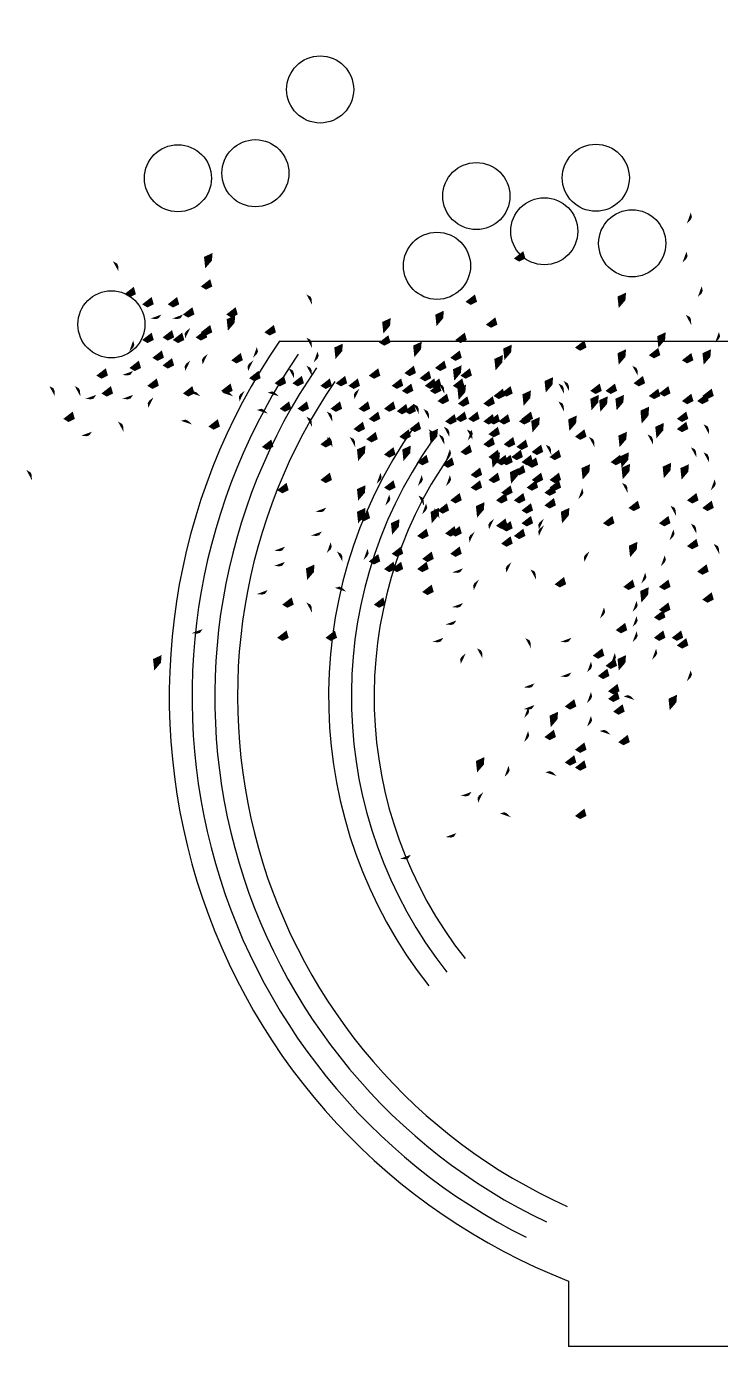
# Model space of a CAD drawing. Header units: millimetres. Extents: x 2133.42 to 2134.8, y 649.95 to 651.52.
# Drawn here: x 2134.0791 to 2134.2315, y 650.9025 to 651.1923 of the extents above; entities that cross this region are included whole.
import ezdxf

# ---------------------------------------------------------------- set-up
doc = ezdxf.new("R2010")
doc.units = ezdxf.units.MM
doc.linetypes.add('CONTINUA', pattern=[0])
for name, color, linetype in [('Hojas01', 64, 'Continuous'), ('Hojas02', 62, 'CONTINUA'), ('Tiesto', 32, 'Continuous'), ('Tronco', 46, 'Continuous')]:
    doc.layers.add(name, color=color, linetype=linetype)

msp = doc.modelspace()

# ---------------------------------------------------------------- linework, layer by layer
at = {"layer": 'Hojas01'}
for centre in [(2134.14358151939, 651.1784989722863), (2134.11234034191, 651.1590004166558), (2134.129355634806, 651.1601146209426), (2134.204134578431, 651.159109508474), (2134.177891056882, 651.1551007016519), (2134.192820664848, 651.1473682797883), (2134.212120878363, 651.144709892595), (2134.169243934584, 651.1397804024026), (2134.097724843285, 651.1269274124355)]:
    msp.add_circle(centre, 0.00736422481313063, dxfattribs=at)
at = {"layer": 'Hojas02'}
for points in [[(2134.224131405368, 651.1490700640775), (2134.22497924125, 651.1499068678997), (2134.224993862154, 651.151473107542), (2134.225243112555, 651.1504856385545)], [(2134.099285012618, 651.1385188287197), (2134.099225152325, 651.1397085694753), (2134.098066281623, 651.1407622957604), (2134.098969006995, 651.1402908006207)], [(2134.11994665529, 651.142596345883), (2134.118071903686, 651.1417388204718), (2134.119812755818, 651.1409263806474), (2134.118339200384, 651.1392104281308)], [(2134.187285884273, 651.1406936222115), (2134.186133158118, 651.1413848813961), (2134.18866916884, 651.1413848813961), (2134.188208052014, 651.1429979157426)], [(2134.223178270208, 651.1404960166965), (2134.224026106091, 651.1413328205188), (2134.224040726995, 651.1428990601607), (2134.224289977396, 651.1419115911735)], [(2134.10172946681, 651.1328689121708), (2134.100576740655, 651.1335601713554), (2134.103112751378, 651.1335601713554), (2134.102651634551, 651.1351732057017)], [(2134.118505260788, 651.134545647209), (2134.117352534633, 651.1352369063936), (2134.119888545355, 651.1352369063936), (2134.119427428529, 651.1368499407399)], [(2134.226514325655, 651.132874592231), (2134.227362161538, 651.1337113960533), (2134.227376782442, 651.1352776356955), (2134.227626032843, 651.1342901667081)], [(2134.105643840709, 651.1306332520849), (2134.104491114554, 651.1313245112697), (2134.107027125277, 651.1313245112697), (2134.10656600845, 651.132937545616)], [(2134.111235772034, 651.1306332520849), (2134.11008304588, 651.1313245112697), (2134.112619056602, 651.1313245112697), (2134.112157939776, 651.132937545616)], [(2134.141783591826, 651.1312530036223), (2134.141723731534, 651.1324427443781), (2134.140564860832, 651.1334964706632), (2134.141467586203, 651.1330249755233)], [(2134.176661225738, 651.1311921771323), (2134.175508499584, 651.1318834363169), (2134.178044510306, 651.1318834363169), (2134.17758339348, 651.1334964706632)], [(2134.21077390524, 651.1338912797655), (2134.208899153636, 651.1330337543545), (2134.210640005768, 651.1322213145299), (2134.209166450333, 651.1305053620135)], [(2134.106315078362, 651.1281972408528), (2134.107501273131, 651.1280876585108), (2134.108708791187, 651.1290852659145), (2134.10811396153, 651.1282585867493)], [(2134.111080864011, 651.1281972408528), (2134.11226705878, 651.1280876585108), (2134.113474576836, 651.1290852659145), (2134.112879747179, 651.1282585867493)], [(2134.114590886889, 651.1283976321029), (2134.113438160734, 651.1290888912874), (2134.115974171457, 651.1290888912874), (2134.11551305463, 651.130701925634)], [(2134.124097192113, 651.1283976321029), (2134.122944465959, 651.1290888912874), (2134.125480476681, 651.1290888912874), (2134.125019359855, 651.130701925634)], [(2134.124923467579, 651.1289169791862), (2134.123048715975, 651.1280594537752), (2134.124789568107, 651.1272470139506), (2134.123316012673, 651.1255310614342)], [(2134.170748325363, 651.1299257472599), (2134.168873573759, 651.1290682218487), (2134.170614425891, 651.1282557820243), (2134.169140870456, 651.1265398295077)], [(2134.225103247744, 651.1267817235546), (2134.225043387451, 651.1279714643103), (2134.223884516749, 651.1290251905955), (2134.224787242121, 651.1285536954556)], [(2134.11505437176, 651.1261480359979), (2134.114125561457, 651.1254021286702), (2134.113951171879, 651.1238455591529), (2134.113804000593, 651.1248533098046)], [(2134.118505260788, 651.1244852369789), (2134.117352534633, 651.1251764961635), (2134.119888545355, 651.1251764961635), (2134.119427428529, 651.1267895305098)], [(2134.132485034176, 651.1244852369789), (2134.131332308021, 651.1251764961635), (2134.133868318744, 651.1251764961635), (2134.133407201917, 651.1267895305098)], [(2134.159073696697, 651.1283051172757), (2134.157198945093, 651.1274475918647), (2134.158939797225, 651.1266351520401), (2134.157466241791, 651.1249191995237)], [(2134.181134803755, 651.1261619720171), (2134.1799820776, 651.1268532312017), (2134.182518088323, 651.1268532312017), (2134.182056971496, 651.1284662655482)], [(2134.101650818549, 651.1209661641269), (2134.102498654432, 651.1218029679492), (2134.102513275336, 651.1233692075914), (2134.102762525737, 651.1223817386042)], [(2134.105643840709, 651.1228085420441), (2134.104491114554, 651.1234998012287), (2134.107027125277, 651.1234998012287), (2134.10656600845, 651.125112835575)], [(2134.110117363799, 651.1233674269877), (2134.108964637644, 651.1240586861725), (2134.111500648366, 651.1240586861725), (2134.11103953154, 651.1256717205188)], [(2134.112354125344, 651.1228085420441), (2134.111201399189, 651.1234998012287), (2134.113737409912, 651.1234998012287), (2134.113276293085, 651.125112835575)], [(2134.117386852552, 651.1233674269877), (2134.116234126397, 651.1240586861725), (2134.11877013712, 651.1240586861725), (2134.118309020293, 651.1256717205188)], [(2134.141783591826, 651.1217515184394), (2134.141723731534, 651.1229412591952), (2134.140564860832, 651.1239949854803), (2134.141467586203, 651.1235234903404)], [(2134.157648725142, 651.1222496169967), (2134.156495998987, 651.1229408761815), (2134.15903200971, 651.1229408761815), (2134.158570892884, 651.1245539105278)], [(2134.165883892175, 651.1231189890361), (2134.164009140571, 651.1222614636251), (2134.165749992703, 651.1214490238006), (2134.164276437268, 651.1197330712841)], [(2134.174424464193, 651.1228085420441), (2134.173271738039, 651.1234998012287), (2134.175807748761, 651.1234998012287), (2134.175346631935, 651.125112835575)], [(2134.200706508469, 651.1211318070057), (2134.199553782315, 651.1218230661902), (2134.202089793037, 651.1218230661902), (2134.20162867621, 651.1234361005368)], [(2134.219483395403, 651.125186213648), (2134.217608643799, 651.124328688237), (2134.219349495932, 651.1235162484124), (2134.217875940497, 651.121800295896)], [(2134.230326921219, 651.1228715302693), (2134.231174757101, 651.1237083340916), (2134.231189378005, 651.1252745737336), (2134.231438628407, 651.1242871047464)], [(2134.107880602254, 651.11889614692), (2134.106727876099, 651.1195874061045), (2134.109263886821, 651.1195874061045), (2134.108802769995, 651.1212004404508)], [(2134.118866967323, 651.1204319776748), (2134.11793815702, 651.1196860703469), (2134.117763767442, 651.1181295008296), (2134.117616596156, 651.1191372514813)], [(2134.125215545423, 651.1183372619762), (2134.124062819268, 651.119028521161), (2134.126598829991, 651.119028521161), (2134.126137713164, 651.1206415555073)], [(2134.128815802241, 651.1195371495462), (2134.129663638123, 651.1203739533685), (2134.129678259028, 651.1219401930105), (2134.129927509429, 651.1209527240233)], [(2134.142159969103, 651.118584486527), (2134.143007804985, 651.1194212903492), (2134.143022425889, 651.1209875299912), (2134.14327167629, 651.120000061004)], [(2134.148563449535, 651.1226990633584), (2134.146688697931, 651.1218415379474), (2134.148429550063, 651.1210290981228), (2134.146955994629, 651.1193131456064)], [(2134.173306110884, 651.11889614692), (2134.172153384729, 651.1195874061045), (2134.174689395452, 651.1195874061045), (2134.174228278625, 651.1212004404508)], [(2134.183720092271, 651.1202018069405), (2134.181845340668, 651.1193442815293), (2134.1835861928, 651.1185318417049), (2134.182112637365, 651.1168158891883)], [(2134.185665854562, 651.1224707530841), (2134.183791102958, 651.1216132276729), (2134.18553195509, 651.1208007878486), (2134.184058399655, 651.1190848353319)], [(2134.21077390524, 651.1214554882135), (2134.208899153636, 651.1205979628025), (2134.210640005768, 651.119785522978), (2134.209166450333, 651.1180695704616)], [(2134.216923098329, 651.1194550719674), (2134.215770372174, 651.120146331152), (2134.218306382897, 651.120146331152), (2134.21784526607, 651.1217593654983)], [(2134.224192587082, 651.1183372619762), (2134.223039860927, 651.119028521161), (2134.22557587165, 651.119028521161), (2134.225114754823, 651.1206415555073)], [(2134.229437074907, 651.1214554882135), (2134.227562323303, 651.1205979628025), (2134.229303175435, 651.119785522978), (2134.227829620001, 651.1180695704616)], [(2134.095578386293, 651.1149837918995), (2134.094425660138, 651.1156750510843), (2134.09696167086, 651.1156750510843), (2134.096500554034, 651.1172880854306)], [(2134.102847875046, 651.116660526938), (2134.101695148891, 651.1173517861225), (2134.104231159613, 651.1173517861225), (2134.103770042787, 651.1189648204688)], [(2134.110117363799, 651.1172194118817), (2134.108964637644, 651.1179106710663), (2134.111500648366, 651.1179106710663), (2134.11103953154, 651.1195237054126)], [(2134.11505437176, 651.1190029630941), (2134.114125561457, 651.1182570557662), (2134.113951171879, 651.1167004862489), (2134.113804000593, 651.1177082369006)], [(2134.128875133664, 651.1190029630941), (2134.127946323361, 651.1182570557662), (2134.127771933783, 651.1167004862489), (2134.127624762497, 651.1177082369006)], [(2134.137869272854, 651.1150446183897), (2134.137809412561, 651.1162343591452), (2134.13665054186, 651.1172880854306), (2134.137553267231, 651.1168165902907)], [(2134.141783591826, 651.1156035434369), (2134.141723731534, 651.1167932841927), (2134.140564860832, 651.1178470104778), (2134.141467586203, 651.1173755153379)], [(2134.155411963597, 651.1149837918995), (2134.154259237443, 651.1156750510843), (2134.156795248165, 651.1156750510843), (2134.156334131339, 651.1172880854306)], [(2134.163240656468, 651.115542716947), (2134.162087930313, 651.1162339761315), (2134.164623941036, 651.1162339761315), (2134.16416282421, 651.1178470104778)], [(2134.169950941103, 651.116660526938), (2134.168798214949, 651.1173517861225), (2134.171334225671, 651.1173517861225), (2134.170873108845, 651.1189648204688)], [(2134.174639849943, 651.1179329009003), (2134.172765098339, 651.1170753754893), (2134.174505950471, 651.1162629356647), (2134.173032395036, 651.1145469831483)], [(2134.175542872429, 651.1149837918995), (2134.174390146275, 651.1156750510843), (2134.176926156997, 651.1156750510843), (2134.176465040171, 651.1172880854306)], [(2134.2133602359, 651.1156035434369), (2134.213300375608, 651.1167932841927), (2134.212141504906, 651.1178470104778), (2134.213044230278, 651.1173755153379)], [(2134.10011956251, 651.1158124611873), (2134.10130575728, 651.1157028788452), (2134.102513275336, 651.1167004862489), (2134.101918445679, 651.1158738070837)], [(2134.106762194018, 651.1127481719175), (2134.105609467863, 651.113439431102), (2134.108145478586, 651.113439431102), (2134.107684361759, 651.1150524654483)], [(2134.129129919321, 651.1144248668522), (2134.127977193167, 651.1151161260368), (2134.130513203889, 651.1151161260368), (2134.130052087063, 651.1167291603831)], [(2134.134721850647, 651.1133070568612), (2134.133569124493, 651.1139983160458), (2134.136105135215, 651.1139983160458), (2134.135644018389, 651.1156113503921)], [(2134.13863616962, 651.1133070568612), (2134.137483443465, 651.1139983160458), (2134.140019454187, 651.1139983160458), (2134.139558337361, 651.1156113503921)], [(2134.144787305063, 651.1127481719175), (2134.143634578909, 651.113439431102), (2134.146170589631, 651.113439431102), (2134.145709472805, 651.1150524654483)], [(2134.148142419918, 651.1133070568612), (2134.146989693763, 651.1139983160458), (2134.149525704485, 651.1139983160458), (2134.149064587659, 651.1156113503921)], [(2134.150938385581, 651.1127481719175), (2134.149785659426, 651.113439431102), (2134.152321670148, 651.113439431102), (2134.151860553322, 651.1150524654483)], [(2134.160444690805, 651.1127481719175), (2134.15929196465, 651.113439431102), (2134.161827975373, 651.113439431102), (2134.161366858546, 651.1150524654483)], [(2134.166595771323, 651.1144248668522), (2134.165443045168, 651.1151161260368), (2134.16797905589, 651.1151161260368), (2134.167517939064, 651.1167291603831)], [(2134.167714179558, 651.1127481719175), (2134.166561453404, 651.113439431102), (2134.169097464126, 651.113439431102), (2134.1686363473, 651.1150524654483)], [(2134.168832532868, 651.1127481719175), (2134.167679806713, 651.113439431102), (2134.170215817435, 651.113439431102), (2134.169754700609, 651.1150524654483)], [(2134.173865260076, 651.1127481719175), (2134.172712533921, 651.113439431102), (2134.175248544643, 651.113439431102), (2134.174787427817, 651.1150524654483)], [(2134.173865260076, 651.1127481719175), (2134.172712533921, 651.113439431102), (2134.175248544643, 651.113439431102), (2134.174787427817, 651.1150524654483)], [(2134.194746151816, 651.1153398768843), (2134.192871400212, 651.1144823514733), (2134.194612252345, 651.1136699116487), (2134.19313869691, 651.1119539591323)], [(2134.198261999351, 651.1122500733602), (2134.198202139058, 651.113439814116), (2134.197043268356, 651.1144935404011), (2134.197945993727, 651.1140220452612)], [(2134.213567928548, 651.1133070568612), (2134.212415202393, 651.1139983160458), (2134.214951213116, 651.1139983160458), (2134.214490096289, 651.1156113503921)], [(2134.085305184303, 651.1111322633692), (2134.08524532401, 651.112322004125), (2134.084086453308, 651.1133757304101), (2134.08498917868, 651.1129042352702)], [(2134.090897115629, 651.1111322633692), (2134.090837255336, 651.112322004125), (2134.089678384634, 651.1133757304101), (2134.090581110006, 651.1129042352702)], [(2134.092017721415, 651.1105727544254), (2134.093203916184, 651.1104631720837), (2134.09441143424, 651.1114607794873), (2134.093816604583, 651.1106341003219)], [(2134.096696739602, 651.111071436879), (2134.095544013448, 651.1117626960638), (2134.09808002417, 651.1117626960638), (2134.097618907344, 651.1133757304101)], [(2134.10011956251, 651.1105727544254), (2134.10130575728, 651.1104631720837), (2134.102513275336, 651.1114607794873), (2134.101918445679, 651.1106341003219)], [(2134.114590886889, 651.111071436879), (2134.113438160734, 651.1117626960638), (2134.115974171457, 651.1117626960638), (2134.11551305463, 651.1133757304101)], [(2134.117325100157, 651.1111258294547), (2134.116470504509, 651.1119557286047), (2134.114904307038, 651.1119371310488), (2134.115886268109, 651.1122072666049)], [(2134.122978783878, 651.1116303218228), (2134.121826057723, 651.1123215810073), (2134.124362068445, 651.1123215810073), (2134.123900951619, 651.1139346153536)], [(2134.124473806093, 651.1111258294547), (2134.123619210446, 651.1119557286047), (2134.122053012974, 651.1119371310488), (2134.123034974045, 651.1122072666049)], [(2134.126968808419, 651.1123342417516), (2134.126039998117, 651.1115883344237), (2134.125865608538, 651.1100317649066), (2134.125718437252, 651.1110395155581)], [(2134.134481917508, 651.1111258294547), (2134.13362732186, 651.1119557286047), (2134.132061124389, 651.1119371310488), (2134.13304308546, 651.1122072666049)], [(2134.152227466866, 651.112810593313), (2134.151298656563, 651.1120646859852), (2134.151124266985, 651.110508116468), (2134.150977095699, 651.1115158671196)], [(2134.16268145235, 651.1116303218228), (2134.161528726196, 651.1123215810073), (2134.164064736918, 651.1123215810073), (2134.163603620092, 651.1139346153536)], [(2134.168832532868, 651.1116303218228), (2134.167679806713, 651.1123215810073), (2134.170215817435, 651.1123215810073), (2134.169754700609, 651.1139346153536)], [(2134.170510145221, 651.1093947018408), (2134.169357419066, 651.1100859610253), (2134.171893429789, 651.1100859610253), (2134.171432312963, 651.1116989953716)], [(2134.170861601765, 651.111691148313), (2134.170801741472, 651.1128808890685), (2134.169642870771, 651.1139346153536), (2134.170545596142, 651.113463120214)], [(2134.170861601765, 651.111691148313), (2134.170801741472, 651.1128808890685), (2134.169642870771, 651.1139346153536), (2134.170545596142, 651.113463120214)], [(2134.175612758551, 651.1137192067965), (2134.173738006947, 651.1128616813853), (2134.175478859079, 651.112049241561), (2134.174005303645, 651.1103332890443)], [(2134.182812361182, 651.1105125118318), (2134.181659635028, 651.1112037710163), (2134.18419564575, 651.1112037710163), (2134.183734528924, 651.1128168053626)], [(2134.184489918609, 651.111071436879), (2134.183337192455, 651.1117626960638), (2134.185873203177, 651.1117626960638), (2134.185412086351, 651.1133757304101)], [(2134.189881718628, 651.1124226947884), (2134.188006967025, 651.1115651693774), (2134.189747819157, 651.1107527295528), (2134.188274263722, 651.1090367770364)], [(2134.197143646041, 651.111691148313), (2134.197083785748, 651.1128808890685), (2134.195924915046, 651.1139346153536), (2134.196827640418, 651.113463120214)], [(2134.20406167825, 651.1116303218228), (2134.202908952095, 651.1123215810073), (2134.205444962818, 651.1123215810073), (2134.204983845991, 651.1139346153536)], [(2134.204799247827, 651.1114503007566), (2134.202924496223, 651.1105927753454), (2134.204665348355, 651.109780335521), (2134.20319179292, 651.1080643830044)], [(2134.207416848031, 651.1116303218228), (2134.206264121876, 651.1123215810073), (2134.208800132598, 651.1123215810073), (2134.208339015772, 651.1139346153536)], [(2134.210312250136, 651.1114503007566), (2134.208437498532, 651.1105927753454), (2134.210178350665, 651.109780335521), (2134.20870479523, 651.1080643830044)], [(2134.216923098329, 651.1105125118318), (2134.215770372174, 651.1112037710163), (2134.218306382897, 651.1112037710163), (2134.21784526607, 651.1128168053626)], [(2134.219159859874, 651.111071436879), (2134.218007133719, 651.1117626960638), (2134.220543144442, 651.1117626960638), (2134.220082027615, 651.1133757304101)], [(2134.224192587082, 651.1093947018408), (2134.223039860927, 651.1100859610253), (2134.22557587165, 651.1100859610253), (2134.225114754823, 651.1116989953716)], [(2134.227547756863, 651.1093947018408), (2134.226395030708, 651.1100859610253), (2134.22893104143, 651.1100859610253), (2134.228469924604, 651.1116989953716)], [(2134.228666110172, 651.1105125118318), (2134.227513384018, 651.1112037710163), (2134.23004939474, 651.1112037710163), (2134.229588277914, 651.1128168053626)], [(2134.106952530664, 651.1109052271709), (2134.106023720361, 651.110159319843), (2134.105849330783, 651.1086027503256), (2134.105702159497, 651.1096105009774)], [(2134.132099052146, 651.1073150971702), (2134.131244456499, 651.1081449963201), (2134.129678259028, 651.1081263987642), (2134.130660220098, 651.1083965343203)], [(2134.135840203957, 651.1077179668023), (2134.134687477802, 651.1084092259871), (2134.137223488524, 651.1084092259871), (2134.136762371698, 651.1100222603334)], [(2134.139754577855, 651.1077179668023), (2134.138601851701, 651.1084092259871), (2134.141137862423, 651.1084092259871), (2134.140676745596, 651.1100222603334)], [(2134.147024066609, 651.1077179668023), (2134.145871340454, 651.1084092259871), (2134.148407351176, 651.1084092259871), (2134.14794623435, 651.1100222603334)], [(2134.153175147126, 651.1077179668023), (2134.152022420971, 651.1084092259871), (2134.154558431694, 651.1084092259871), (2134.154097314867, 651.1100222603334)], [(2134.158767078452, 651.1077179668023), (2134.157614352297, 651.1084092259871), (2134.16015036302, 651.1084092259871), (2134.159689246193, 651.1100222603334)], [(2134.161563044115, 651.107159041755), (2134.16041031796, 651.1078503009396), (2134.162946328682, 651.1078503009396), (2134.162485211856, 651.1094633352859)], [(2134.163240656468, 651.107159041755), (2134.162087930313, 651.1078503009396), (2134.164623941036, 651.1078503009396), (2134.16416282421, 651.1094633352859)], [(2134.16526967044, 651.107219868245), (2134.165209810147, 651.1084096090008), (2134.164050939445, 651.1094633352859), (2134.164953664816, 651.108991840146)], [(2134.167506431984, 651.106102058254), (2134.167446571691, 651.1072917990098), (2134.16628770099, 651.1083455252949), (2134.167190426361, 651.107874030155)], [(2134.174983668311, 651.1088357767933), (2134.173830942157, 651.1095270359781), (2134.176366952879, 651.1095270359781), (2134.175905836053, 651.1111400703244)], [(2134.180575599637, 651.1088357767933), (2134.179422873483, 651.1095270359781), (2134.181958884205, 651.1095270359781), (2134.181497767378, 651.1111400703244)], [(2134.197143646041, 651.1077787932925), (2134.197083785748, 651.108968534048), (2134.195924915046, 651.1100222603334), (2134.196827640418, 651.1095507651935)], [(2134.206745010117, 651.1111261426768), (2134.204870258513, 651.1102686172655), (2134.206611110645, 651.1094561774412), (2134.205137555211, 651.1077402249246)], [(2134.215825307372, 651.1088572366368), (2134.213950555768, 651.1079997112256), (2134.2156914079, 651.1071872714012), (2134.214217852465, 651.1054713188846)], [(2134.215825307372, 651.1085331186607), (2134.213950555768, 651.1076755932495), (2134.2156914079, 651.1068631534251), (2134.214217852465, 651.1051472009085)], [(2134.08830889754, 651.1054823468203), (2134.087156171385, 651.1061736060049), (2134.089692182107, 651.1061736060049), (2134.089231065281, 651.1077866403512)], [(2134.100403365927, 651.1033075132248), (2134.100343505634, 651.1044972539803), (2134.099184634932, 651.1055509802654), (2134.100087360304, 651.1050794851258)], [(2134.115418774912, 651.10493341957), (2134.114564179264, 651.1057633187202), (2134.112997981793, 651.1057447211642), (2134.113979942864, 651.1060148567201)], [(2134.120182818215, 651.1038056117818), (2134.11903009206, 651.1044968709666), (2134.121566102783, 651.1044968709666), (2134.121104985956, 651.1061099053129)], [(2134.141783591826, 651.1044253232158), (2134.141723731534, 651.1056150639713), (2134.140564860832, 651.1066687902564), (2134.141467586203, 651.1061972951168)], [(2134.146257114917, 651.1055431733105), (2134.146197254624, 651.106732914066), (2134.145038383922, 651.1077866403512), (2134.145941109294, 651.1073151452115)], [(2134.152056793816, 651.1032466867346), (2134.150904067662, 651.1039379459191), (2134.153440078384, 651.1039379459191), (2134.152978961558, 651.1055509802654)], [(2134.155411963597, 651.1054823468203), (2134.154259237443, 651.1061736060049), (2134.156795248165, 651.1061736060049), (2134.156334131339, 651.1077866403512)], [(2134.164359009777, 651.1032466867346), (2134.163206283623, 651.1039379459191), (2134.165742294345, 651.1039379459191), (2134.165281177519, 651.1055509802654)], [(2134.172187702648, 651.104923421773), (2134.171034976494, 651.1056146809576), (2134.173570987216, 651.1056146809576), (2134.17310987039, 651.1072277153039)], [(2134.174424464193, 651.1054823468203), (2134.173271738039, 651.1061736060049), (2134.175807748761, 651.1061736060049), (2134.175346631935, 651.1077866403512)], [(2134.177220429856, 651.1054823468203), (2134.176067703702, 651.1061736060049), (2134.178603714424, 651.1061736060049), (2134.178142597598, 651.1077866403512)], [(2134.180575599637, 651.104923421773), (2134.179422873483, 651.1056146809576), (2134.181958884205, 651.1056146809576), (2134.181497767378, 651.1072277153039)], [(2134.181693952946, 651.104923421773), (2134.180541226792, 651.1056146809576), (2134.183077237514, 651.1056146809576), (2134.182616120688, 651.1072277153039)], [(2134.183930769418, 651.104923421773), (2134.182778043263, 651.1056146809576), (2134.185314053986, 651.1056146809576), (2134.184852937159, 651.1072277153039)], [(2134.188404292508, 651.104923421773), (2134.187251566354, 651.1056146809576), (2134.189787577076, 651.1056146809576), (2134.18932646025, 651.1072277153039)], [(2134.188404292508, 651.104923421773), (2134.187251566354, 651.1056146809576), (2134.189787577076, 651.1056146809576), (2134.18932646025, 651.1072277153039)], [(2134.188963496626, 651.1054823468203), (2134.187810770471, 651.1061736060049), (2134.190346781194, 651.1061736060049), (2134.189885664367, 651.1077866403512)], [(2134.191827480918, 651.1065883305969), (2134.189952729314, 651.1057308051857), (2134.191693581447, 651.1049183653613), (2134.190220026012, 651.1032024128447)], [(2134.199934814639, 651.106912448573), (2134.198060063035, 651.1060549231618), (2134.199800915167, 651.1052424833374), (2134.198327359733, 651.1035265308208)], [(2134.223074178846, 651.1054823468203), (2134.221921452692, 651.1061736060049), (2134.224457463414, 651.1061736060049), (2134.223996346588, 651.1077866403512)], [(2134.223074178846, 651.1032466867346), (2134.221921452692, 651.1039379459191), (2134.224457463414, 651.1039379459191), (2134.223996346588, 651.1055509802654)], [(2134.091064586255, 651.1024750185024), (2134.092250781025, 651.1023654361604), (2134.093458299081, 651.1033630435641), (2134.092863469424, 651.1025363643987)], [(2134.154852759479, 651.1010110667526), (2134.153700033325, 651.1017023259371), (2134.156236044047, 651.1017023259371), (2134.155774927221, 651.1033153602834)], [(2134.162122248232, 651.1015699516961), (2134.160969522078, 651.1022612108809), (2134.1635055328, 651.1022612108809), (2134.163044415974, 651.1038742452272)], [(2134.16862484022, 651.1016307781863), (2134.168564979927, 651.102820518942), (2134.167406109225, 651.1038742452272), (2134.168308834597, 651.1034027500873)], [(2134.169451132194, 651.1039952664771), (2134.167576380591, 651.1031377410659), (2134.169317232722, 651.1023253012415), (2134.167843677288, 651.1006093487249)], [(2134.170861601765, 651.1005129681953), (2134.170801741472, 651.1017027089508), (2134.169642870771, 651.1027564352362), (2134.170545596142, 651.1022849400963)], [(2134.171980010001, 651.1021897032335), (2134.171920149708, 651.1033794439893), (2134.170761279006, 651.1044331702744), (2134.171664004378, 651.1039616751345)], [(2134.177012737209, 651.1016307781863), (2134.176952876916, 651.102820518942), (2134.175794006214, 651.1038742452272), (2134.176696731586, 651.1034027500873)], [(2134.175997008761, 651.101436351661), (2134.176844844644, 651.1022731554835), (2134.176859465548, 651.1038393951255), (2134.17710871595, 651.1028519261383)], [(2134.181693952946, 651.1021288767436), (2134.180541226792, 651.1028201359281), (2134.183077237514, 651.1028201359281), (2134.182616120688, 651.1044331702744)], [(2134.200706508469, 651.1015699516961), (2134.199553782315, 651.1022612108809), (2134.202089793037, 651.1022612108809), (2134.20162867621, 651.1038742452272)], [(2134.210960874183, 651.1033470305249), (2134.20908612258, 651.1024895051137), (2134.210826974712, 651.1016770652893), (2134.209353419277, 651.0999611127727)], [(2134.216715350755, 651.1005129681953), (2134.216655490462, 651.1017027089508), (2134.21549661976, 651.1027564352362), (2134.216399345132, 651.1022849400963)], [(2134.219068207904, 651.1052918185887), (2134.2171934563, 651.1044342931777), (2134.218934308432, 651.1036218533532), (2134.217460752998, 651.1019059008368)], [(2134.229017566716, 651.1027485881773), (2134.228957706423, 651.103938328933), (2134.227798835722, 651.1049920552182), (2134.228701561093, 651.1045205600783)], [(2134.131925884984, 651.0993343317141), (2134.130773158829, 651.1000255908987), (2134.133309169552, 651.1000255908987), (2134.132848052726, 651.1016386252452)], [(2134.144787305063, 651.0998932166578), (2134.143634578909, 651.1005844758424), (2134.146170589631, 651.1005844758424), (2134.145709472805, 651.1021975101887)], [(2134.146257114917, 651.0999540431478), (2134.146197254624, 651.1011437839036), (2134.145038383922, 651.1021975101887), (2134.145941109294, 651.1017260150488)], [(2134.151289842125, 651.0999540431478), (2134.151229981832, 651.1011437839036), (2134.15007111113, 651.1021975101887), (2134.150973836502, 651.1017260150488)], [(2134.15354031675, 651.1003146305443), (2134.151665565146, 651.0994571051331), (2134.153406417278, 651.0986446653087), (2134.151932861844, 651.0969287127921)], [(2134.158767078452, 651.0976575966758), (2134.157614352297, 651.0983488558604), (2134.16015036302, 651.0983488558604), (2134.159689246193, 651.0999618902067)], [(2134.163493941327, 651.1003146305443), (2134.161619189724, 651.0994571051331), (2134.163360041856, 651.0986446653087), (2134.161886486421, 651.0969287127921)], [(2134.175542872429, 651.0982164816194), (2134.174390146275, 651.098907740804), (2134.176926156997, 651.098907740804), (2134.176465040171, 651.1005207751505)], [(2134.180575599637, 651.0998932166578), (2134.179422873483, 651.1005844758424), (2134.181958884205, 651.1005844758424), (2134.181497767378, 651.1021975101887)], [(2134.185049122727, 651.0998932166578), (2134.183896396573, 651.1005844758424), (2134.186432407295, 651.1005844758424), (2134.185971290469, 651.1021975101887)], [(2134.18784508839, 651.0993343317141), (2134.186692362236, 651.1000255908987), (2134.189228372958, 651.1000255908987), (2134.188767256132, 651.1016386252452)], [(2134.191200258171, 651.0982164816194), (2134.190047532016, 651.098907740804), (2134.192583542739, 651.098907740804), (2134.192122425912, 651.1005207751505)], [(2134.194347680378, 651.0982773081096), (2134.194287820085, 651.0994670488651), (2134.193128949383, 651.1005207751505), (2134.194031674755, 651.1000492800106)], [(2134.203853930676, 651.0999540431478), (2134.203794070383, 651.1011437839036), (2134.202635199681, 651.1021975101887), (2134.203537925053, 651.1017260150488)], [(2134.226221655979, 651.0977184231658), (2134.226161795686, 651.0989081639216), (2134.225002924985, 651.0999618902067), (2134.225905650357, 651.0994903950668)], [(2134.166036567205, 651.0959808616374), (2134.16488384105, 651.096672120822), (2134.167419851773, 651.096672120822), (2134.166958734946, 651.0982851551682)], [(2134.17162849853, 651.0954219365899), (2134.170475772376, 651.0961131957747), (2134.173011783098, 651.0961131957747), (2134.172550666272, 651.097726230121)], [(2134.171231223112, 651.0971493079187), (2134.172079058995, 651.0979861117412), (2134.172093679899, 651.0995523513832), (2134.172342930301, 651.098564882396)], [(2134.181693952946, 651.0970986716284), (2134.180541226792, 651.097789930813), (2134.183077237514, 651.097789930813), (2134.182616120688, 651.0994029651592)], [(2134.18307152315, 651.0988091783413), (2134.181196771547, 651.0979516529301), (2134.182937623679, 651.0971392131057), (2134.181464068244, 651.0954232605891)], [(2134.1833715653, 651.0959808616374), (2134.182218839145, 651.096672120822), (2134.184754849868, 651.096672120822), (2134.184293733041, 651.0982851551682)], [(2134.184489918609, 651.0959808616374), (2134.183337192455, 651.096672120822), (2134.185873203177, 651.096672120822), (2134.185412086351, 651.0982851551682)], [(2134.186726735081, 651.0970986716284), (2134.185574008926, 651.097789930813), (2134.188110019649, 651.097789930813), (2134.187648902822, 651.0994029651592)], [(2134.188963496626, 651.0959808616374), (2134.187810770471, 651.096672120822), (2134.190346781194, 651.096672120822), (2134.189885664367, 651.0982851551682)], [(2134.190081849935, 651.0954219365899), (2134.188929123781, 651.0961131957747), (2134.191465134503, 651.0961131957747), (2134.191004017677, 651.097726230121)], [(2134.195114577143, 651.0970986716284), (2134.193961850989, 651.097789930813), (2134.196497861711, 651.097789930813), (2134.196036744885, 651.0994029651592)], [(2134.195114577143, 651.0970986716284), (2134.193961850989, 651.097789930813), (2134.196497861711, 651.097789930813), (2134.196036744885, 651.0994029651592)], [(2134.20853520134, 651.0959808616374), (2134.207382475186, 651.096672120822), (2134.209918485908, 651.096672120822), (2134.209457369082, 651.0982851551682)], [(2134.211387570614, 651.0988353013036), (2134.20951281901, 651.0979777758926), (2134.211253671142, 651.097165336068), (2134.209780115707, 651.0954493835516)], [(2134.229017566716, 651.0966006131748), (2134.228957706423, 651.0977903539306), (2134.227798835722, 651.0988440802157), (2134.228701561093, 651.0983725850758)], [(2134.080272457095, 651.0926882180506), (2134.080212596802, 651.0938779588064), (2134.0790537261, 651.0949316850915), (2134.079956451472, 651.0944601899516)], [(2134.144787305063, 651.0920685066169), (2134.143634578909, 651.0927597658015), (2134.146170589631, 651.0927597658015), (2134.145709472805, 651.094372800148)], [(2134.155980731006, 651.0919096011571), (2134.156828566889, 651.0927464049794), (2134.156843187793, 651.0943126446216), (2134.157092438194, 651.0933251756342)], [(2134.165035707262, 651.0914332495956), (2134.165883543144, 651.0922700534179), (2134.165898164048, 651.0938362930601), (2134.166147414449, 651.0928488240727)], [(2134.171231223112, 651.0914332495956), (2134.172079058995, 651.0922700534179), (2134.172093679899, 651.0938362930601), (2134.172342930301, 651.0928488240727)], [(2134.177779633974, 651.0931863166079), (2134.17662690782, 651.0938775757927), (2134.179162918542, 651.0938775757927), (2134.178701801716, 651.095490610139)], [(2134.181693952946, 651.0920685066169), (2134.180541226792, 651.0927597658015), (2134.183077237514, 651.0927597658015), (2134.182616120688, 651.094372800148)], [(2134.187133923284, 651.0953402898613), (2134.18525917168, 651.09448276445), (2134.187000023812, 651.0936703246257), (2134.185526468377, 651.0919543721091)], [(2134.187285884273, 651.0937452416554), (2134.186133158118, 651.09443650084), (2134.18866916884, 651.09443650084), (2134.188208052014, 651.0960495351862)], [(2134.191200258171, 651.0920685066169), (2134.190047532016, 651.0927597658015), (2134.192583542739, 651.0927597658015), (2134.192122425912, 651.094372800148)], [(2134.195114577143, 651.0920685066169), (2134.193961850989, 651.0927597658015), (2134.196497861711, 651.0927597658015), (2134.196036744885, 651.094372800148)], [(2134.202853485537, 651.0962161543252), (2134.200978733933, 651.095358628914), (2134.202719586065, 651.0945461890897), (2134.201246030631, 651.092830236573)], [(2134.211654867311, 651.0963069089626), (2134.209780115707, 651.0954493835516), (2134.21152096784, 651.094636943727), (2134.210047412404, 651.0929209912106)], [(2134.220689685633, 651.0965402723014), (2134.21881493403, 651.0956827468901), (2134.220555786162, 651.0948703070658), (2134.219082230727, 651.0931543545491)], [(2134.22458126514, 651.0962161543252), (2134.222706513536, 651.095358628914), (2134.224447365668, 651.0945461890897), (2134.222973810233, 651.092830236573)], [(2134.135280999839, 651.0898328465312), (2134.134128273684, 651.0905241057158), (2134.136664284407, 651.0905241057158), (2134.13620316758, 651.092137140062)], [(2134.15354031675, 651.0916095644268), (2134.151665565146, 651.0907520390156), (2134.153406417278, 651.0899395991912), (2134.151932861844, 651.0882236466746)], [(2134.158767078452, 651.0903917715787), (2134.157614352297, 651.0910830307632), (2134.16015036302, 651.0910830307632), (2134.159689246193, 651.0926960651095)], [(2134.177779633974, 651.0903917715787), (2134.17662690782, 651.0910830307632), (2134.179162918542, 651.0910830307632), (2134.178701801716, 651.0926960651095)], [(2134.184489918609, 651.0892739615874), (2134.183337192455, 651.0899652207722), (2134.185873203177, 651.0899652207722), (2134.185412086351, 651.0915782551185)], [(2134.190081849935, 651.0903917715787), (2134.188929123781, 651.0910830307632), (2134.191465134503, 651.0910830307632), (2134.191004017677, 651.0926960651095)], [(2134.190081849935, 651.0903917715787), (2134.188929123781, 651.0910830307632), (2134.191465134503, 651.0910830307632), (2134.191004017677, 651.0926960651095)], [(2134.193996223834, 651.0892739615874), (2134.192843497679, 651.0899652207722), (2134.195379508402, 651.0899652207722), (2134.194918391575, 651.0915782551185)], [(2134.195114577143, 651.0903917715787), (2134.193961850989, 651.0910830307632), (2134.196497861711, 651.0910830307632), (2134.196036744885, 651.0926960651095)], [(2134.200302532049, 651.088575220434), (2134.201150367931, 651.0894120242563), (2134.201164988836, 651.0909782638985), (2134.201414239237, 651.0899907949113)], [(2134.211123419429, 651.0898936730214), (2134.211063559136, 651.0910834137769), (2134.209904688435, 651.092137140062), (2134.210807413806, 651.0916656449224)], [(2134.22937378606, 651.0904805865764), (2134.230221621942, 651.0913173903987), (2134.230236242846, 651.0928836300407), (2134.230485493247, 651.0918961610535)], [(2134.157887056251, 651.0871462058533), (2134.158734892134, 651.0879830096756), (2134.158749513038, 651.0895492493178), (2134.158998763439, 651.0885617803303)], [(2134.166388078675, 651.0870991279919), (2134.166328218382, 651.0882888687477), (2134.165169347681, 651.0893425950328), (2134.166072073052, 651.0888710998929)], [(2134.173306110884, 651.0875972265492), (2134.172153384729, 651.0882884857338), (2134.174689395452, 651.0882884857338), (2134.174228278625, 651.08990152008)], [(2134.1833715653, 651.0875972265492), (2134.182218839145, 651.0882884857338), (2134.184754849868, 651.0882884857338), (2134.184293733041, 651.08990152008)], [(2134.187285884273, 651.0875972265492), (2134.186133158118, 651.0882884857338), (2134.18866916884, 651.0882884857338), (2134.188208052014, 651.08990152008)], [(2134.193996223834, 651.0864794165582), (2134.192843497679, 651.0871706757428), (2134.195379508402, 651.0871706757428), (2134.194918391575, 651.088783710089)], [(2134.212449575239, 651.0859204915107), (2134.211296849084, 651.0866117506955), (2134.213832859807, 651.0866117506955), (2134.21337174298, 651.0882247850418)], [(2134.225310995318, 651.0875972265492), (2134.224158269163, 651.0882884857338), (2134.226694279886, 651.0882884857338), (2134.226233163059, 651.08990152008)], [(2134.228666110172, 651.0859204915107), (2134.227513384018, 651.0866117506955), (2134.23004939474, 651.0866117506955), (2134.229588277914, 651.0882247850418)], [(2134.142535038308, 651.0858031950945), (2134.143721233077, 651.0856936127525), (2134.144928751134, 651.0866912201561), (2134.144333921477, 651.0858645409908)], [(2134.15354031675, 651.0866352237438), (2134.151665565146, 651.0857776983325), (2134.153406417278, 651.0849652585082), (2134.151932861844, 651.0832493059916)], [(2134.153175147126, 651.083684831425), (2134.152022420971, 651.0843760906096), (2134.154558431694, 651.0843760906096), (2134.154097314867, 651.0859891249561)], [(2134.165988897347, 651.0852408798146), (2134.16683673323, 651.0860776836371), (2134.166851354134, 651.0876439232791), (2134.167100604535, 651.0866564542919)], [(2134.169714997884, 651.0866352237438), (2134.167840246279, 651.0857776983325), (2134.169581098412, 651.0849652585082), (2134.168107542977, 651.0832493059916)], [(2134.169743193529, 651.0843045829624), (2134.169683333237, 651.0854943237182), (2134.168524462535, 651.0865480500033), (2134.169427187906, 651.0860765548634)], [(2134.170510145221, 651.0853615664635), (2134.169357419066, 651.086052825648), (2134.171893429789, 651.086052825648), (2134.171432312963, 651.0876658599943)], [(2134.179668677387, 651.0878787988886), (2134.177793925784, 651.0870212734774), (2134.179534777916, 651.086208833653), (2134.178061222481, 651.0844928811364)], [(2134.188963496626, 651.0853615664635), (2134.187810770471, 651.086052825648), (2134.190346781194, 651.086052825648), (2134.189885664367, 651.0876658599943)], [(2134.198331847055, 651.0866352237438), (2134.196457095451, 651.0857776983325), (2134.198197947583, 651.0849652585082), (2134.196724392148, 651.0832493059916)], [(2134.221748077963, 651.0848635080099), (2134.22168821767, 651.0860532487654), (2134.220529346969, 651.0871069750508), (2134.22143207234, 651.0866354799109)], [(2134.161005562646, 651.0841480734541), (2134.159130811043, 651.0832905480429), (2134.160871663174, 651.0824781082185), (2134.15939810774, 651.0807621557019)], [(2134.172187702648, 651.080331401452), (2134.171034976494, 651.0810226606366), (2134.173570987216, 651.0810226606366), (2134.17310987039, 651.0826356949829)], [(2134.173306110884, 651.080331401452), (2134.172153384729, 651.0810226606366), (2134.174689395452, 651.0810226606366), (2134.174228278625, 651.0826356949829)], [(2134.181775315919, 651.084230341801), (2134.180846505617, 651.0834844344733), (2134.180672116038, 651.081927864956), (2134.180524944752, 651.0829356156075)], [(2134.1833715653, 651.0820081364902), (2134.182218839145, 651.082699395675), (2134.184754849868, 651.082699395675), (2134.184293733041, 651.0843124300213)], [(2134.184489918609, 651.081449211443), (2134.183337192455, 651.0821404706276), (2134.185873203177, 651.0821404706276), (2134.185412086351, 651.0837535049739)], [(2134.188963496626, 651.082567021434), (2134.187810770471, 651.0832582806186), (2134.190346781194, 651.0832582806186), (2134.189885664367, 651.0848713149649)], [(2134.192736617419, 651.084230341801), (2134.191807807116, 651.0834844344733), (2134.191633417538, 651.081927864956), (2134.191486246252, 651.0829356156075)], [(2134.192736617419, 651.0828013272203), (2134.191807807116, 651.0820554198924), (2134.191633417538, 651.0804988503751), (2134.191486246252, 651.0815066010268)], [(2134.206857643913, 651.082567021434), (2134.205704917758, 651.0832582806186), (2134.208240928481, 651.0832582806186), (2134.207779811654, 651.0848713149649)], [(2134.219159859874, 651.082567021434), (2134.218007133719, 651.0832582806186), (2134.220543144442, 651.0832582806186), (2134.220082027615, 651.0848713149649)], [(2134.226221655979, 651.0809511128857), (2134.226161795686, 651.0821408536415), (2134.225002924985, 651.0831945799266), (2134.225905650357, 651.0827230847867)], [(2134.141581903149, 651.0805634883327), (2134.142768097919, 651.0804539059909), (2134.143975615974, 651.0814515133945), (2134.143380786317, 651.0806248342292)], [(2134.166036567205, 651.0797724764045), (2134.16488384105, 651.0804637355893), (2134.167419851773, 651.0804637355893), (2134.166958734946, 651.0820767699356)], [(2134.177486125313, 651.0813723126394), (2134.17655731501, 651.0806264053117), (2134.176382925431, 651.0790698357944), (2134.176235754146, 651.0800775864461)], [(2134.184489918609, 651.0780957413663), (2134.183337192455, 651.0787870005508), (2134.185873203177, 651.0787870005508), (2134.185412086351, 651.0804000348971)], [(2134.187285884273, 651.0797724764045), (2134.186133158118, 651.0804637355893), (2134.18866916884, 651.0804637355893), (2134.188208052014, 651.0820767699356)], [(2134.220318809804, 651.0795248214915), (2134.221166645686, 651.0803616253138), (2134.221181266591, 651.081927864956), (2134.221430516992, 651.0809403959686)], [(2134.225310995318, 651.0775368564225), (2134.224158269163, 651.0782281156071), (2134.226694279886, 651.0782281156071), (2134.226233163059, 651.0798411499536)], [(2134.133480062053, 651.0772291477133), (2134.134666256823, 651.0771195653715), (2134.135873774879, 651.0781171727751), (2134.135278945221, 651.0772904936098)], [(2134.145019429507, 651.0766667923299), (2134.145867265389, 651.0775035961524), (2134.145881886293, 651.0790698357944), (2134.146131136694, 651.0780823668072)], [(2134.148493931388, 651.0748031378832), (2134.148434071095, 651.075992878639), (2134.147275200394, 651.0770466049241), (2134.148177925765, 651.0765751097842)], [(2134.153121270602, 651.0752377777492), (2134.153969106485, 651.0760745815714), (2134.153983727389, 651.0776408212137), (2134.15423297779, 651.0766533522262)], [(2134.155411963597, 651.0741833863458), (2134.154259237443, 651.0748746455304), (2134.156795248165, 651.0748746455304), (2134.156334131339, 651.0764876798767)], [(2134.160444690805, 651.0758601213843), (2134.15929196465, 651.0765513805688), (2134.161827975373, 651.0765513805688), (2134.161366858546, 651.0781644149151)], [(2134.16715497544, 651.074742311393), (2134.166002249286, 651.0754335705778), (2134.168538260008, 651.0754335705778), (2134.168077143182, 651.0770466049241)], [(2134.173306110884, 651.0758601213843), (2134.172153384729, 651.0765513805688), (2134.174689395452, 651.0765513805688), (2134.174228278625, 651.0781644149151)], [(2134.202744728834, 651.077085268897), (2134.201815918531, 651.0763393615694), (2134.201641528952, 651.074782792052), (2134.201494357666, 651.0757905427038)], [(2134.213262338847, 651.0791737327711), (2134.211387587244, 651.0783162073601), (2134.213128439376, 651.0775037675355), (2134.211654883941, 651.0757878150191)], [(2134.231254383188, 651.076479832818), (2134.231194522895, 651.0776695735735), (2134.230035652193, 651.0787232998589), (2134.230938377565, 651.078251804719)], [(2134.133480062053, 651.0738947669904), (2134.134666256823, 651.0737851846484), (2134.135873774879, 651.074782792052), (2134.135278945221, 651.0739561128867)], [(2134.142342392979, 651.0741994321918), (2134.140467641375, 651.0733419067808), (2134.142208493507, 651.0725294669562), (2134.140734938073, 651.0708135144398)], [(2134.158767078452, 651.0725066513073), (2134.157614352297, 651.0731979104921), (2134.16015036302, 651.0731979104921), (2134.159689246193, 651.0748109448384)], [(2134.160444690805, 651.0725066513073), (2134.15929196465, 651.0731979104921), (2134.161827975373, 651.0731979104921), (2134.161366858546, 651.0748109448384)], [(2134.166036567205, 651.0725066513073), (2134.16488384105, 651.0731979104921), (2134.167419851773, 651.0731979104921), (2134.166958734946, 651.0748109448384)], [(2134.185587911483, 651.0747035912971), (2134.18465910118, 651.0739576839692), (2134.184484711601, 651.0724011144518), (2134.184337540315, 651.0734088651036)], [(2134.218412484559, 651.0738087631685), (2134.219260320442, 651.0746455669907), (2134.219274941346, 651.0762118066327), (2134.219524191747, 651.0752243376455)], [(2134.227547756863, 651.0719477663638), (2134.226395030708, 651.0726390255484), (2134.22893104143, 651.0726390255484), (2134.228469924604, 651.0742520598947)], [(2134.172559482404, 651.0724657524095), (2134.173745677173, 651.0723561700677), (2134.17495319523, 651.0733537774713), (2134.174358365573, 651.072527098306)], [(2134.178439260472, 651.0708928991162), (2134.177510450169, 651.0701469917883), (2134.177336060591, 651.068590422271), (2134.177188889305, 651.0695981729227)], [(2134.190992510597, 651.070890742759), (2134.190932650305, 651.0720804835148), (2134.189773779603, 651.0731342098), (2134.190676504974, 651.07266271466)], [(2134.196232985379, 651.0691531812306), (2134.195080259224, 651.0698444404152), (2134.197616269947, 651.0698444404152), (2134.197155153121, 651.0714574747617)], [(2134.211331167003, 651.0685942962871), (2134.210178440848, 651.0692855554717), (2134.212714451571, 651.0692855554717), (2134.212253334744, 651.070898589818)], [(2134.214123293953, 651.0699980709876), (2134.214971129836, 651.0708348748099), (2134.21498575074, 651.0724011144518), (2134.215235001141, 651.0714136454646)], [(2134.219159859874, 651.0685942962871), (2134.218007133719, 651.0692855554717), (2134.220543144442, 651.0692855554717), (2134.220082027615, 651.070898589818)], [(2134.129667411564, 651.0677023972094), (2134.130853606333, 651.0675928148676), (2134.132061124389, 651.068590422271), (2134.131466294732, 651.0677637431058)], [(2134.149255869497, 651.0682554321347), (2134.14840127385, 651.0690853312849), (2134.146835076378, 651.069066733729), (2134.147817037449, 651.0693368692848)], [(2134.16715497544, 651.0674764862958), (2134.166002249286, 651.0681677454807), (2134.168538260008, 651.0681677454807), (2134.168077143182, 651.0697807798269)], [(2134.215750772455, 651.0692250915088), (2134.213876020851, 651.0683675660978), (2134.215616872983, 651.0675551262732), (2134.214143317548, 651.0658391737568)], [(2134.228666110172, 651.0657997512576), (2134.227513384018, 651.0664910104422), (2134.23004939474, 651.0664910104422), (2134.229588277914, 651.0681040447885)], [(2134.136399408074, 651.0646819412666), (2134.13524668192, 651.0653732004512), (2134.137782692642, 651.0653732004512), (2134.137321575816, 651.0669862347975)], [(2134.141783591826, 651.0636249176619), (2134.141723731534, 651.0648146584176), (2134.140564860832, 651.0658683847028), (2134.141467586203, 651.0653968895629)], [(2134.156530316906, 651.0646819412666), (2134.155377590752, 651.0653732004512), (2134.157913601474, 651.0653732004512), (2134.157452484648, 651.0669862347975)], [(2134.172559482404, 651.0648443680477), (2134.173745677173, 651.0647347857059), (2134.17495319523, 651.0657323931096), (2134.174358365573, 651.0649057139442)], [(2134.212216968709, 651.0638057012065), (2134.213064804591, 651.0646425050288), (2134.213079425495, 651.066208744671), (2134.213328675896, 651.0652212756838)], [(2134.219159859874, 651.0635640911719), (2134.218007133719, 651.0642553503565), (2134.220543144442, 651.0642553503565), (2134.220082027615, 651.0658683847028)], [(2134.171129752202, 651.0610336758668), (2134.172315946972, 651.060924093525), (2134.173523465028, 651.0619217009287), (2134.17292863537, 651.0610950217633)], [(2134.205068317698, 651.0623766866258), (2134.20591615358, 651.0632134904481), (2134.205930774485, 651.0647797300901), (2134.206180024886, 651.0637922611029)], [(2134.212216968709, 651.0604713204834), (2134.213064804591, 651.0613081243059), (2134.213079425495, 651.0628743639479), (2134.213328675896, 651.0618868949607)], [(2134.218041451638, 651.0618873561334), (2134.216888725484, 651.062578615318), (2134.219424736206, 651.062578615318), (2134.21896361938, 651.0641916496645)], [(2134.115370054617, 651.0591283097247), (2134.116556249386, 651.0590187273829), (2134.117763767442, 651.0600163347863), (2134.117168937785, 651.0591896556211)], [(2134.135280999839, 651.0574161161694), (2134.134128273684, 651.058107375354), (2134.136664284407, 651.058107375354), (2134.13620316758, 651.0597204097003)], [(2134.145905658373, 651.0574161161694), (2134.144752932218, 651.058107375354), (2134.147288942941, 651.058107375354), (2134.146827826114, 651.0597204097003)], [(2134.209653609576, 651.0590928111039), (2134.208500883421, 651.0597840702887), (2134.211036894143, 651.0597840702887), (2134.210575777317, 651.061397104635)], [(2134.212216968709, 651.0571369798643), (2134.213064804591, 651.0579737836865), (2134.213079425495, 651.0595400233285), (2134.213328675896, 651.0585525543413)], [(2134.218041451638, 651.0574161161694), (2134.216888725484, 651.058107375354), (2134.219424736206, 651.058107375354), (2134.21896361938, 651.0597204097003)], [(2134.221955825537, 651.0574161161694), (2134.220803099382, 651.058107375354), (2134.223339110104, 651.058107375354), (2134.222877993278, 651.0597204097003)], [(2134.168270236872, 651.057222983686), (2134.169456431641, 651.0571134013442), (2134.170663949697, 651.0581110087478), (2134.17006912004, 651.0572843295824)], [(2134.189874157288, 651.0558002076211), (2134.189814296995, 651.0569899483767), (2134.188655426293, 651.058043674662), (2134.189558151665, 651.0575721795221)], [(2134.196388355723, 651.057222983686), (2134.197574550492, 651.0571134013442), (2134.198782068548, 651.0581110087478), (2134.198187238891, 651.0572843295824)], [(2134.223074178846, 651.0557393811309), (2134.221921452692, 651.0564306403155), (2134.224457463414, 651.0564306403155), (2134.223996346588, 651.058043674662)], [(2134.108748786445, 651.0543021496674), (2134.106874034841, 651.0534446242561), (2134.108614886974, 651.0526321844318), (2134.107141331539, 651.0509162319152)], [(2134.175579800068, 651.0546974272697), (2134.174650989765, 651.0539515199418), (2134.174476600187, 651.0523949504247), (2134.174329428901, 651.0534027010763)], [(2134.179249498754, 651.0535645475354), (2134.179189638461, 651.054754288291), (2134.17803076776, 651.0558080145761), (2134.178933493131, 651.0553365194364)], [(2134.204620882368, 651.0535037210452), (2134.203468156213, 651.0541949802298), (2134.206004166936, 651.0541949802298), (2134.205543050109, 651.0558080145761)], [(2134.207416848031, 651.0512681010632), (2134.206264121876, 651.0519593602478), (2134.208800132598, 651.0519593602478), (2134.208339015772, 651.0535723945941)], [(2134.20745118306, 651.0523735845602), (2134.208299018942, 651.0532103883827), (2134.208313639846, 651.0547766280247), (2134.208562890247, 651.0537891590375)], [(2134.21077390524, 651.0543021496674), (2134.208899153636, 651.0534446242561), (2134.210640005768, 651.0526321844318), (2134.209166450333, 651.0509162319152)], [(2134.216506159315, 651.0533262475797), (2134.217353995197, 651.0541630514019), (2134.217368616101, 651.0557292910439), (2134.217617866502, 651.0547418220567)], [(2134.196388355723, 651.0496015592207), (2134.197574550492, 651.0494919768787), (2134.198782068548, 651.0504895842823), (2134.198187238891, 651.049662905117)], [(2134.202208857294, 651.050468218418), (2134.203056693176, 651.0513050222403), (2134.203071314081, 651.0528712618825), (2134.203320564482, 651.0518837928951)], [(2134.205739235677, 651.0490324409775), (2134.204586509522, 651.0497237001621), (2134.207122520245, 651.0497237001621), (2134.206661403418, 651.0513367345084)], [(2134.224131405368, 651.0485628923796), (2134.22497924125, 651.0493996962018), (2134.224993862154, 651.0509659358438), (2134.225243112555, 651.0499784668566)], [(2134.188286569553, 651.0472198816205), (2134.189472764323, 651.0471102992788), (2134.190680282379, 651.0481079066822), (2134.190085452721, 651.047281227517)], [(2134.207975997222, 651.0456790110043), (2134.206823271068, 651.0463702701891), (2134.20935928179, 651.0463702701891), (2134.208898164964, 651.0479833045354)], [(2134.198469746924, 651.0423255409275), (2134.197317020769, 651.0430168001121), (2134.199853031492, 651.0430168001121), (2134.199391914665, 651.0446298344586)], [(2134.202208857294, 651.0437994970755), (2134.203056693176, 651.044636300898), (2134.203071314081, 651.04620254054), (2134.203320564482, 651.0452150715528)], [(2134.207975997222, 651.044002275966), (2134.206823271068, 651.0446935351506), (2134.20935928179, 651.0446935351506), (2134.208898164964, 651.0463065694969)], [(2134.21264075821, 651.0444385759267), (2134.211786162562, 651.0452684750767), (2134.210219965091, 651.0452498775207), (2134.211201926162, 651.0455200130768)], [(2134.221971829011, 651.0455970835499), (2134.220097077407, 651.0447395581386), (2134.221837929539, 651.0439271183143), (2134.220364374104, 651.0422111657977)], [(2134.188286569553, 651.0424565264204), (2134.189472764323, 651.0423469440786), (2134.190680282379, 651.043344551482), (2134.190085452721, 651.0425178723169)], [(2134.188388040464, 651.0404651564563), (2134.189235876346, 651.0413019602786), (2134.18925049725, 651.0428681999206), (2134.189499747652, 651.0418807309334)], [(2134.195843413447, 651.0418663180117), (2134.193968661843, 651.0410087926005), (2134.195709513976, 651.0401963527761), (2134.194235958541, 651.0384804002595)], [(2134.209094405458, 651.0412077309365), (2134.207941679303, 651.0418989901211), (2134.210477690026, 651.0418989901211), (2134.210016573199, 651.0435120244674)], [(2134.202208857294, 651.0385597903139), (2134.203056693176, 651.0393965941362), (2134.203071314081, 651.0409628337784), (2134.203320564482, 651.0399753647912)], [(2134.188388040464, 651.0352254496945), (2134.189235876346, 651.0360622535168), (2134.18925049725, 651.037628493159), (2134.189499747652, 651.0366410241718)], [(2134.193996223834, 651.0356186007741), (2134.192843497679, 651.0363098599587), (2134.195379508402, 651.0363098599587), (2134.194918391575, 651.037922894305)], [(2134.207398377518, 651.036817191565), (2134.20654378187, 651.0376470907149), (2134.204977584399, 651.037628493159), (2134.20595954547, 651.0378986287151)], [(2134.210212758767, 651.0345007907831), (2134.209060032613, 651.0351920499677), (2134.211596043335, 651.0351920499677), (2134.211134926509, 651.036805084314)], [(2134.200706508469, 651.0328240557446), (2134.199553782315, 651.0335153149292), (2134.202089793037, 651.0335153149292), (2134.20162867621, 651.0351283492757)], [(2134.179668677387, 651.0319176767493), (2134.177793925784, 651.0310601513381), (2134.179534777916, 651.0302477115138), (2134.178061222481, 651.0285317589971)], [(2134.198469746924, 651.0300295107152), (2134.197317020769, 651.0307207699), (2134.199853031492, 651.0307207699), (2134.199391914665, 651.0323338042463)], [(2134.200706508469, 651.0289117007242), (2134.199553782315, 651.029602959909), (2134.202089793037, 651.029602959909), (2134.20162867621, 651.0312159942553)], [(2134.184098849857, 651.0276040252293), (2134.18494668574, 651.0284408290515), (2134.184961306644, 651.0300070686935), (2134.185210557045, 651.0290195997063)], [(2134.195483940859, 651.0277667926223), (2134.194629345211, 651.0285966917725), (2134.19306314774, 651.0285780942165), (2134.194045108811, 651.0288482297726)], [(2134.174465752723, 651.0234030254123), (2134.175651947492, 651.0232934430705), (2134.176859465548, 651.0242910504742), (2134.176264635891, 651.0234643713088)], [(2134.179392395632, 651.0242118497192), (2134.178463585329, 651.0234659423913), (2134.17828919575, 651.021909372874), (2134.178142024464, 651.0229171235258)], [(2134.185475774518, 651.0187163535761), (2134.18462117887, 651.0195462527263), (2134.183054981399, 651.0195276551704), (2134.18403694247, 651.0197977907262)], [(2134.200706508469, 651.0182924055503), (2134.199553782315, 651.0189836647348), (2134.202089793037, 651.0189836647348), (2134.20162867621, 651.0205966990811)], [(2134.171129752202, 651.0143525863662), (2134.172315946972, 651.0142430040244), (2134.173523465028, 651.015240611428), (2134.17292863537, 651.0144139322626)], [(2134.161121585862, 651.009589231166), (2134.162307780631, 651.0094796488243), (2134.163515298687, 651.0104772562277), (2134.16292046903, 651.0096505770625)]]:
    msp.add_solid(points, dxfattribs=at)
at = {"layer": 'Tiesto'}
for p, q in [((2134.134665961969, 651.1232319016489), (2134.361630174698, 651.1232319016488)), ((2134.198148068334, 650.9168745117631), (2134.198148068333, 650.9024776598044)), ((2134.298148068334, 650.9024776598043), (2134.198148068334, 650.9024776598044))]:
    msp.add_line(p, q, dxfattribs=at)
for radius, start, end in [(0.1377216986111307, 145.4868163006155, 248.712313143681), (0.1327216986111307, 145.4868163006155, 243.4383090246051), (0.1277216986111307, 145.5816615275689, 244.5623850377459), (0.1227216986111307, 145.6842430089804, 245.7912111597566), (0.1027216986111307, 144.9015551057726, 218.2151111858777), (0.0977216986111307, 144.9955284356572, 218.2806507221904), (0.09272169861113069, 145.0996428289652, 218.3532607333346)]:
    msp.add_arc((2134.248148068334, 651.0451993584154), radius, start, end, dxfattribs=at)
at = {"layer": 'Tronco'}
msp.add_open_spline([(2134.238628434755, 651.1232319016488), (2134.239646313346, 651.1455601810395), (2134.241302612116, 651.1809631863807), (2134.2446246503, 651.2272236198128), (2134.227715406152, 651.2488249471189), (2134.221186461124, 651.2666847128601), (2134.206813453045, 651.2741079096347), (2134.193877643465, 651.2805752248665), (2134.184925559779, 651.2945124038475), (2134.182487507997, 651.3091963352776), (2134.178495245089, 651.3243602769242), (2134.170521518655, 651.3263253580956), (2134.167642821929, 651.3270347971243)], degree=3, knots=[0.005137736766984697, 0.005137736766984697, 0.005137736766984697, 0.005137736766984697, 0.07334736318664624, 0.1129266944786601, 0.1360935233973347, 0.1538403908923994, 0.1673128104946292, 0.1828478038532227, 0.1969105663506539, 0.2143959877117613, 0.2293456362304483, 0.2377922021427844, 0.2377922021427844, 0.2377922021427844, 0.2377922021427844], dxfattribs=at)

doc.saveas('drawing.dxf')
